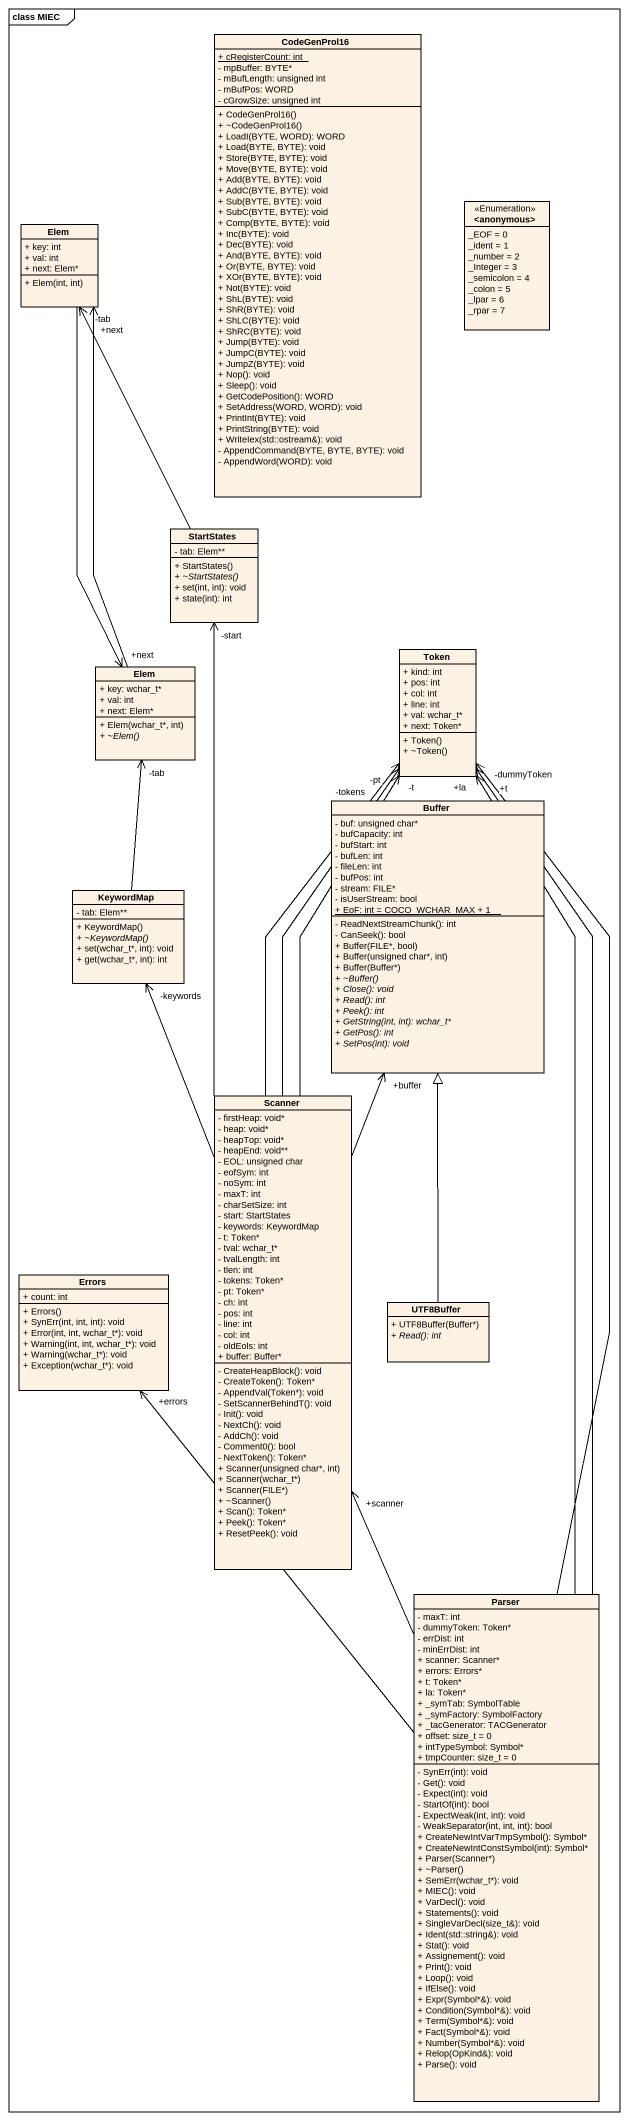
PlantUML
@startuml
mainframe class MIEC
hide circle
hide empty members
skinparam classAttributeIconSize 0
class CodeGenProl16 {
  {static} + cRegisterCount: int
  - mpBuffer: BYTE*
  - mBufLength: unsigned int
  - mBufPos: WORD
  - cGrowSize: unsigned int
  + CodeGenProl16()
  + ~CodeGenProl16()
  + LoadI(BYTE, WORD): WORD
  + Load(BYTE, BYTE): void
  + Store(BYTE, BYTE): void
  + Move(BYTE, BYTE): void
  + Add(BYTE, BYTE): void
  + AddC(BYTE, BYTE): void
  + Sub(BYTE, BYTE): void
  + SubC(BYTE, BYTE): void
  + Comp(BYTE, BYTE): void
  + Inc(BYTE): void
  + Dec(BYTE): void
  + And(BYTE, BYTE): void
  + Or(BYTE, BYTE): void
  + XOr(BYTE, BYTE): void
  + Not(BYTE): void
  + ShL(BYTE): void
  + ShR(BYTE): void
  + ShLC(BYTE): void
  + ShRC(BYTE): void
  + Jump(BYTE): void
  + JumpC(BYTE): void
  + JumpZ(BYTE): void
  + Nop(): void
  + Sleep(): void
  + GetCodePosition(): WORD
  + SetAddress(WORD, WORD): void
  + PrintInt(BYTE): void
  + PrintString(BYTE): void
  + WriteIex(std::ostream&): void
  - AppendCommand(BYTE, BYTE, BYTE): void
  - AppendWord(WORD): void
}
enum "<anonymous>" as anonymous <<Enumeration>> {
  _EOF = 0
  _ident = 1
  _number = 2
  _Integer = 3
  _semicolon = 4
  _colon = 5
  _lpar = 6
  _rpar = 7
}
class Elem {
  + key: int
  + val: int
  + next: Elem*
  + Elem(int, int)
}
class StartStates {
  - tab: Elem**
  + StartStates()
  {abstract} + ~StartStates()
  + set(int, int): void
  + state(int): int
}
class "Elem" as Elem_2 {
  + key: wchar_t*
  + val: int
  + next: Elem*
  + Elem(wchar_t*, int)
  {abstract} + ~Elem()
}
class Token {
  + kind: int
  + pos: int
  + col: int
  + line: int
  + val: wchar_t*
  + next: Token*
  + Token()
  + ~Token()
}
class Buffer {
  - buf: unsigned char*
  - bufCapacity: int
  - bufStart: int
  - bufLen: int
  - fileLen: int
  - bufPos: int
  - stream: FILE*
  - isUserStream: bool
  {static} + EoF: int = COCO_WCHAR_MAX + 1
  - ReadNextStreamChunk(): int
  - CanSeek(): bool
  + Buffer(FILE*, bool)
  + Buffer(unsigned char*, int)
  + Buffer(Buffer*)
  {abstract} + ~Buffer()
  {abstract} + Close(): void
  {abstract} + Read(): int
  {abstract} + Peek(): int
  {abstract} + GetString(int, int): wchar_t*
  {abstract} + GetPos(): int
  {abstract} + SetPos(int): void
}
class KeywordMap {
  - tab: Elem**
  + KeywordMap()
  {abstract} + ~KeywordMap()
  + set(wchar_t*, int): void
  + get(wchar_t*, int): int
}
class Scanner {
  - firstHeap: void*
  - heap: void*
  - heapTop: void*
  - heapEnd: void**
  - EOL: unsigned char
  - eofSym: int
  - noSym: int
  - maxT: int
  - charSetSize: int
  - start: StartStates
  - keywords: KeywordMap
  - t: Token*
  - tval: wchar_t*
  - tvalLength: int
  - tlen: int
  - tokens: Token*
  - pt: Token*
  - ch: int
  - pos: int
  - line: int
  - col: int
  - oldEols: int
  + buffer: Buffer*
  - CreateHeapBlock(): void
  - CreateToken(): Token*
  - AppendVal(Token*): void
  - SetScannerBehindT(): void
  - Init(): void
  - NextCh(): void
  - AddCh(): void
  - Comment0(): bool
  - NextToken(): Token*
  + Scanner(unsigned char*, int)
  + Scanner(wchar_t*)
  + Scanner(FILE*)
  + ~Scanner()
  + Scan(): Token*
  + Peek(): Token*
  + ResetPeek(): void
}
class Errors {
  + count: int
  + Errors()
  + SynErr(int, int, int): void
  + Error(int, int, wchar_t*): void
  + Warning(int, int, wchar_t*): void
  + Warning(wchar_t*): void
  + Exception(wchar_t*): void
}
class UTF8Buffer {
  + UTF8Buffer(Buffer*)
  {abstract} + Read(): int
}
class Parser {
  - maxT: int
  - dummyToken: Token*
  - errDist: int
  - minErrDist: int
  + scanner: Scanner*
  + errors: Errors*
  + t: Token*
  + la: Token*
  + _symTab: SymbolTable
  + _symFactory: SymbolFactory
  + _tacGenerator: TACGenerator
  + offset: size_t = 0
  + intTypeSymbol: Symbol*
  + tmpCounter: size_t = 0
  - SynErr(int): void
  - Get(): void
  - Expect(int): void
  - StartOf(int): bool
  - ExpectWeak(int, int): void
  - WeakSeparator(int, int, int): bool
  + CreateNewIntVarTmpSymbol(): Symbol*
  + CreateNewIntConstSymbol(int): Symbol*
  + Parser(Scanner*)
  + ~Parser()
  + SemErr(wchar_t*): void
  + MIEC(): void
  + VarDecl(): void
  + Statements(): void
  + SingleVarDecl(size_t&): void
  + Ident(std::string&): void
  + Stat(): void
  + Assignement(): void
  + Print(): void
  + Loop(): void
  + IfElse(): void
  + Expr(Symbol*&): void
  + Condition(Symbol*&): void
  + Term(Symbol*&): void
  + Fact(Symbol*&): void
  + Number(Symbol*&): void
  + Relop(OpKind&): void
  + Parse(): void
}
Elem --> "+next" Elem_2
StartStates -up-> "-tab" Elem
Elem_2 -up-> "+next" Elem
KeywordMap -up-> "-tab" Elem_2
Scanner -up-> "-start" StartStates
Scanner -up-> "-pt" Token
Scanner -up-> "-t" Token
Scanner -up-> "-tokens" Token
Scanner -up-> "+buffer" Buffer
Scanner -up-> "-keywords" KeywordMap
UTF8Buffer -up-|> Buffer
Parser -up-> "-dummyToken" Token
Parser -up-> "+la" Token
Parser -up-> "+t" Token
Parser -up-> "+scanner" Scanner
Parser -up-> "+errors" Errors
@enduml
